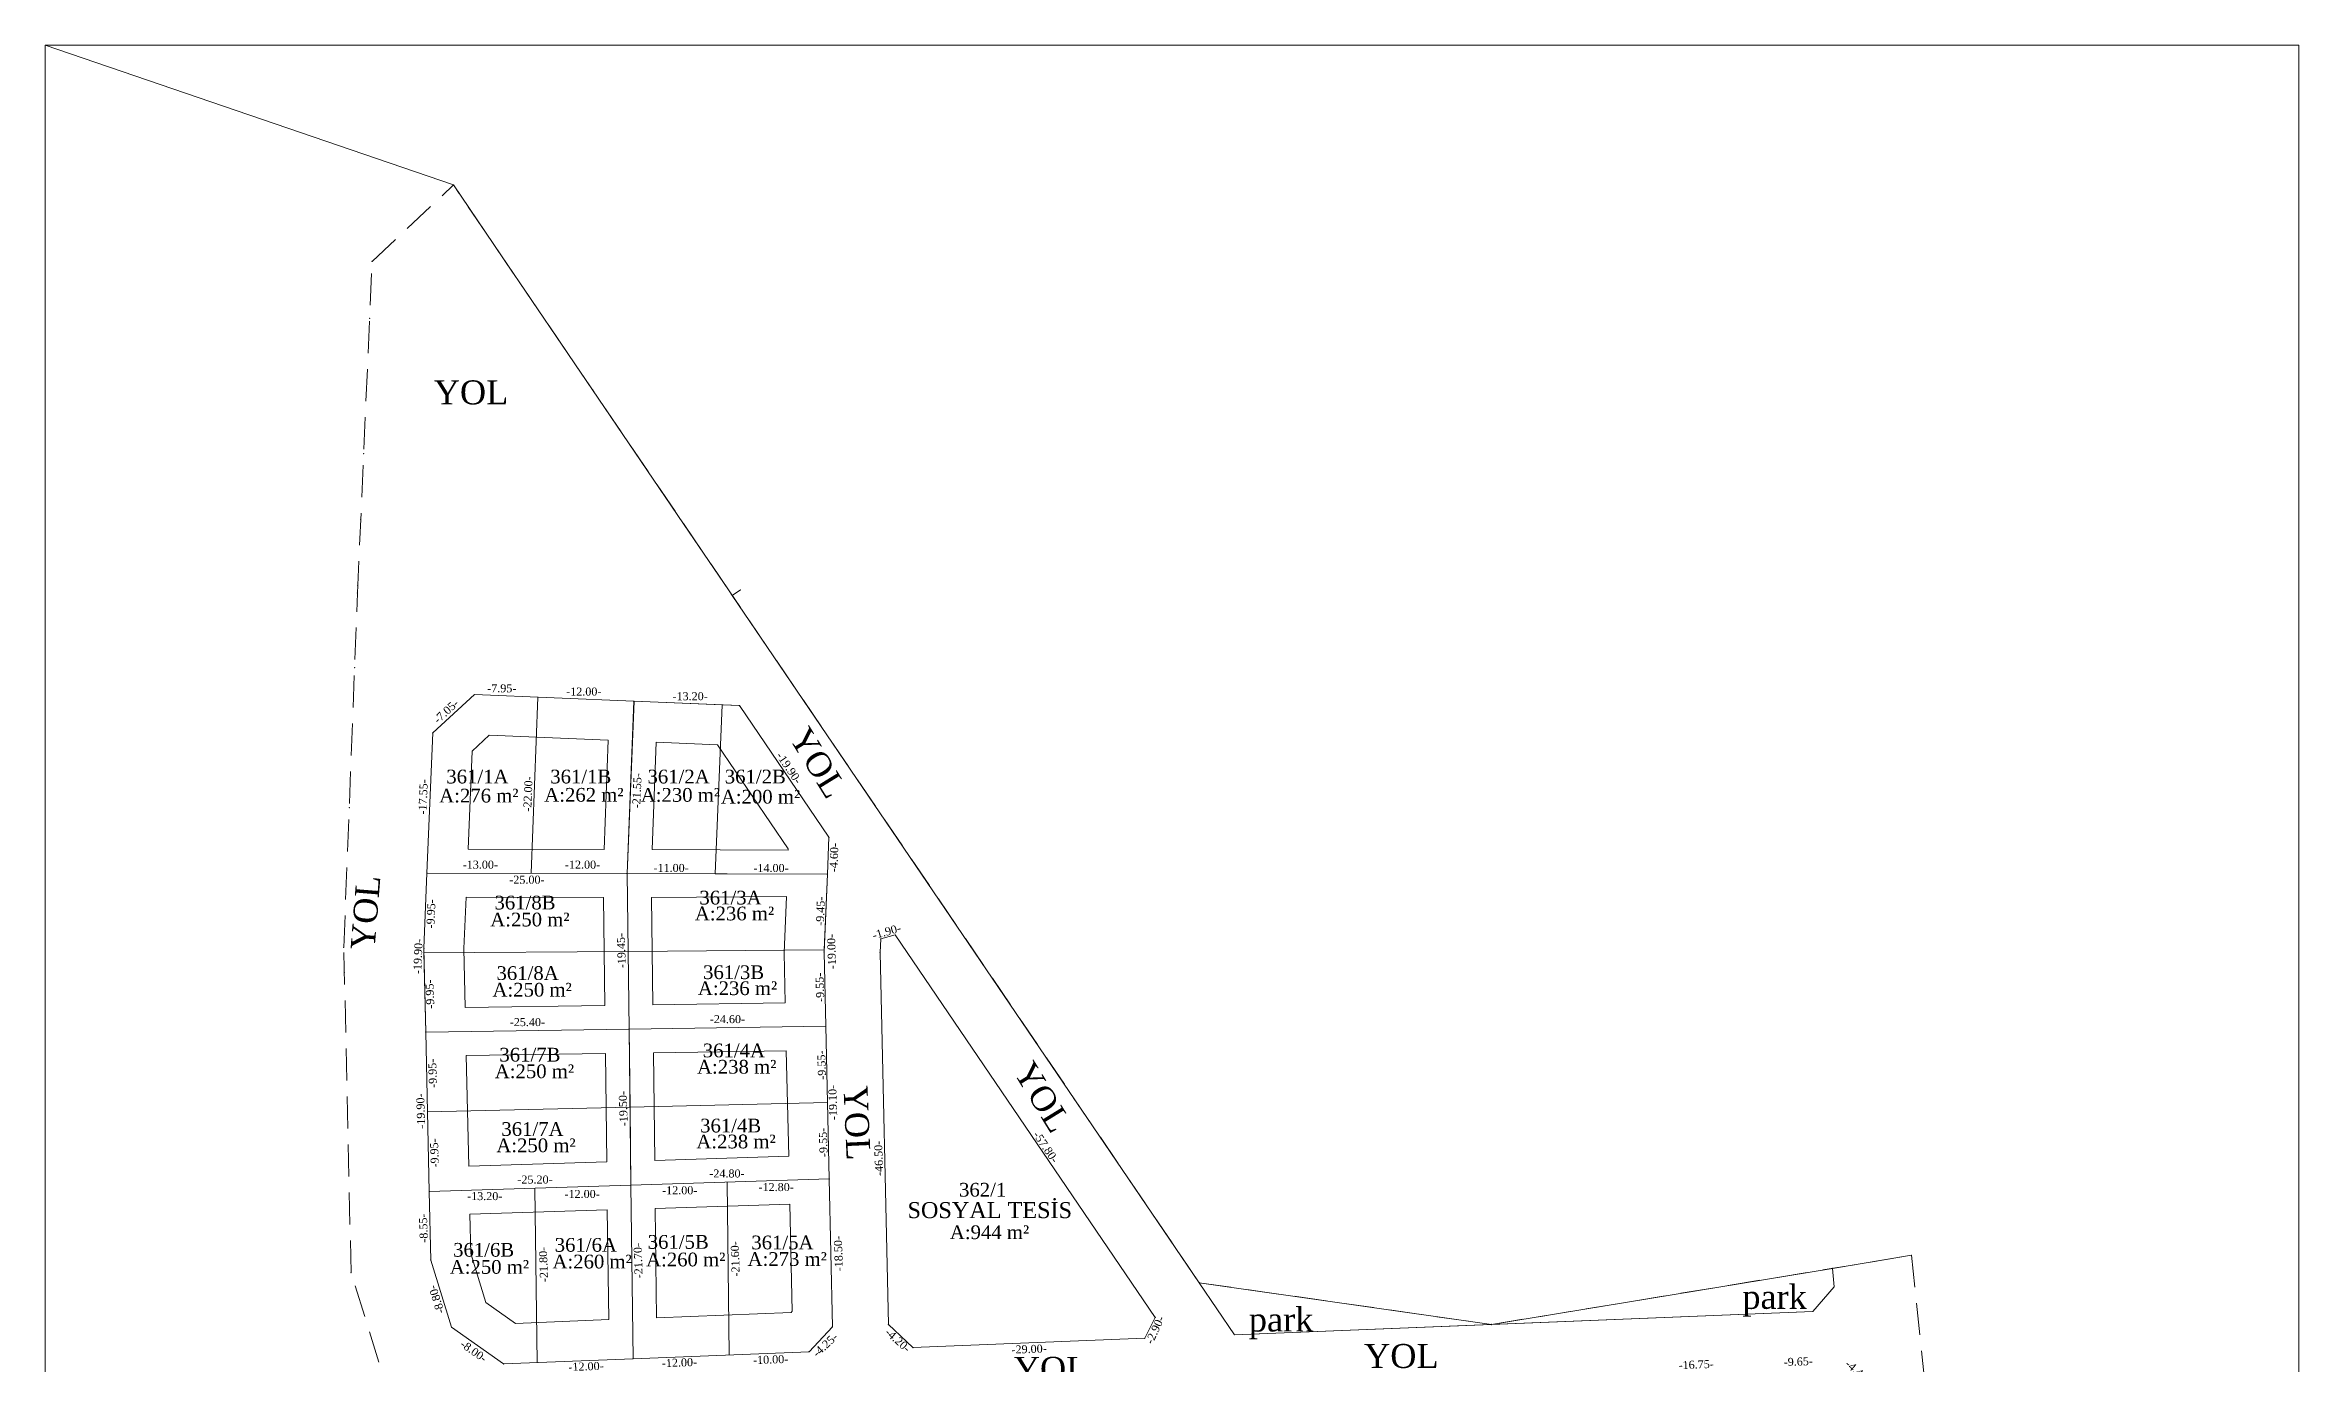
# Model space of a CAD drawing. Header units: millimetres. Extents: x 566284 to 574062, y 4517236 to 4521877.
# Drawn here: x 573009.1 to 573290.8, y 4518264.3 to 4518429.1 of the extents above; entities that cross this region are included whole.
import ezdxf

# ---------------------------------------------------------------- set-up
doc = ezdxf.new("R2010")
doc.units = ezdxf.units.MM
for name, color, linetype, lineweight in [('1_UYG_DISI', 6, 'Continuous', 0), ('DETAY_SNR_PAFTA', 251, 'Continuous', 0), ('DETAY_YAZI_PAFTA', 1, 'Continuous', 0), ('NOKTA_PARSEL_YENI', 18, 'Continuous', 0), ('SNRTIP_GECERLI', 30, 'Continuous', 0), ('YAPI OTURUM SINIRI', 253, 'Continuous', 0), ('yazı', 8, 'Continuous', 20), ('yeni', 4, 'Continuous', 0)]:
    doc.layers.add(name, color=color, linetype=linetype, lineweight=lineweight)
doc.styles.get("Standard").update_dxf_attribs({"font": 'TimesNewRoman.ttf'})

msp = doc.modelspace()

# ---------------------------------------------------------------- linework, layer by layer
at = {"layer": '1_UYG_DISI', "lineweight": 0}
for p, q in [((573058.72, 4518410.28), (573060.14, 4518411.62)), ((573060.87, 4518410.54), (573060.14, 4518411.62)), ((573054.35, 4518406.17), (573057.26, 4518408.91)), ((573064.24, 4518405.58), (573061.99, 4518408.89)), ((573049.98, 4518402.06), (573052.89, 4518404.8)), ((573067.61, 4518400.61), (573065.36, 4518403.92)), ((573049.74, 4518396.58), (573049.91, 4518400.57)), ((573070.98, 4518395.65), (573068.74, 4518398.96)), ((573049.47, 4518390.58), (573049.65, 4518394.58)), ((573074.36, 4518390.69), (573072.11, 4518394)), ((573077.73, 4518385.73), (573075.48, 4518389.03)), ((573049.21, 4518384.59), (573049.38, 4518388.58)), ((573081.1, 4518380.76), (573078.85, 4518384.07)), ((573048.94, 4518378.59), (573049.12, 4518382.59)), ((573084.47, 4518375.8), (573082.22, 4518379.11)), ((573048.67, 4518372.6), (573048.85, 4518376.59)), ((573087.84, 4518370.84), (573085.59, 4518374.15)), ((573048.41, 4518366.6), (573048.59, 4518370.6)), ((573091.21, 4518365.87), (573088.97, 4518369.18)), ((573048.14, 4518360.61), (573048.32, 4518364.61)), ((573094.59, 4518360.91), (573092.34, 4518364.22)), ((573096.03, 4518358.79), (573094.59, 4518360.91)), ((573048.05, 4518358.28), (573048.14, 4518360.61)), ((573047.82, 4518352.29), (573047.98, 4518356.29)), ((573099.4, 4518353.82), (573097.15, 4518357.13)), ((573047.59, 4518346.29), (573047.74, 4518350.29)), ((573102.77, 4518348.86), (573100.52, 4518352.17)), ((573106.14, 4518343.9), (573103.9, 4518347.21)), ((573047.36, 4518340.3), (573047.51, 4518344.29)), ((573109.52, 4518338.94), (573107.27, 4518342.24)), ((573047.13, 4518334.3), (573047.28, 4518338.3)), ((573112.89, 4518333.97), (573110.64, 4518337.28)), ((573046.9, 4518328.31), (573047.05, 4518332.3)), ((573116.26, 4518329.01), (573114.01, 4518332.32)), ((573119.63, 4518324.05), (573117.38, 4518327.36)), ((573046.67, 4518322.31), (573046.82, 4518326.31)), ((573123, 4518319.08), (573120.75, 4518322.39)), ((573046.44, 4518316.32), (573046.59, 4518320.31)), ((573046.54, 4518311.68), (573046.45, 4518315.68)), ((573126.37, 4518314.12), (573124.13, 4518317.43)), ((573129.75, 4518309.16), (573127.5, 4518312.47)), ((573046.68, 4518305.68), (573046.59, 4518309.68)), ((573133.12, 4518304.19), (573130.87, 4518307.5)), ((573046.81, 4518299.69), (573046.72, 4518303.69)), ((573136.49, 4518299.23), (573134.24, 4518302.54)), ((573046.94, 4518293.69), (573046.85, 4518297.69)), ((573139.86, 4518294.27), (573137.61, 4518297.58)), ((573047.08, 4518287.69), (573046.99, 4518291.69)), ((573143.23, 4518289.31), (573140.99, 4518292.61)), ((573146.6, 4518284.34), (573144.36, 4518287.65)), ((573047.21, 4518281.69), (573047.12, 4518285.69)), ((573149.98, 4518279.38), (573147.73, 4518282.69)), ((573047.35, 4518275.69), (573047.26, 4518279.69)), ((573153.35, 4518274.42), (573151.1, 4518277.73)), ((573231.3, 4518276.02), (573235.24, 4518276.67)), ((573232.71, 4518273.9), (573232.47, 4518276.21)), ((573237.22, 4518276.99), (573241.16, 4518277.65)), ((573242.35, 4518277.84), (573242.77, 4518273.86)), ((573049.05, 4518270.2), (573047.86, 4518274.02)), ((573153.35, 4518274.42), (573157.31, 4518273.85)), ((573157.77, 4518267.92), (573153.35, 4518274.42, 96.96)), ((573159.29, 4518273.57), (573163.25, 4518273)), ((573213.54, 4518273.09), (573217.48, 4518273.74)), ((573219.46, 4518274.07), (573223.4, 4518274.72)), ((573225.38, 4518275.04), (573229.32, 4518275.69)), ((573230.03, 4518270.8), (573232.71, 4518273.9)), ((573157.77, 4518267.92), (573230.03, 4518270.8)), ((573165.23, 4518272.72), (573169.19, 4518272.15)), ((573171.17, 4518271.87), (573175.13, 4518271.3)), ((573177.11, 4518271.02), (573181.07, 4518270.45)), ((573195.78, 4518270.17), (573199.72, 4518270.82)), ((573201.7, 4518271.14), (573205.64, 4518271.79)), ((573207.62, 4518272.12), (573211.56, 4518272.77)), ((573242.98, 4518271.87), (573243.4, 4518267.9)), ((573050.82, 4518264.47), (573049.64, 4518268.29)), ((573183.05, 4518270.17), (573187.01, 4518269.6)), ((573188.99, 4518269.32), (573189.86, 4518269.19)), ((573189.86, 4518269.19), (573193.8, 4518269.84)), ((573243.61, 4518265.91), (573244.03, 4518261.93))]:
    msp.add_line(p, q, dxfattribs=at)
for p in [(573242.35, 4518277.84, 39.79), (573242.35, 4518277.84, 39.79), (573047.35, 4518275.69, 55.33), (573047.35, 4518275.69, 55.33), (573153.35, 4518274.42, 96.96), (573153.35, 4518274.42, 96.96), (573189.86, 4518269.19, 53.1), (573189.86, 4518269.19, 53.1)]:
    msp.add_point(p, dxfattribs=at)
at = {"layer": 'DETAY_SNR_PAFTA', "lineweight": 0}
for p, q in [((573232.71, 4518273.9), (573232.47, 4518276.21)), ((573153.35, 4518274.42), (573157.77, 4518267.92)), ((573230.03, 4518270.8), (573232.71, 4518273.9)), ((573189.86, 4518269.19), (573230.03, 4518270.8)), ((573157.77, 4518267.92), (573189.86, 4518269.19))]:
    msp.add_line(p, q, dxfattribs=at)
at = {"layer": 'NOKTA_PARSEL_YENI', "lineweight": 0}
for p in [(573060.14, 4518411.62), (573049.98, 4518402.06), (573066.16, 4518402.76), (573049.67, 4518394.96), (573077.53, 4518386.02), (573048.92, 4518378.05), (573048.55, 4518369.82), (573088.9, 4518369.28), (573048.19, 4518361.59), (573094.59, 4518360.91), (573096, 4518361), (573048.14, 4518360.61), (573094.99, 4518360.32), (573047.78, 4518351.3), (573062.76, 4518347.92), (573082.68, 4518347.1), (573095.88, 4518346.56), (573057.55, 4518343.13), (573047.11, 4518333.79), (573107.06, 4518330.1), (573056.83, 4518325.62), (573081.85, 4518325.56), (573106.87, 4518325.47), (573046.44, 4518316.32), (573056.44, 4518316.22), (573106.47, 4518315.75), (573113.47, 4518315.68), (573113.54, 4518317.38), (573115.35, 4518317.89), (573046.51, 4518313.19), (573056.68, 4518305.74), (573082.09, 4518306.11), (573106.67, 4518306.47), (573057.12, 4518285.81), (573082.33, 4518286.62), (573107.1, 4518287.39), (573057.31, 4518277.25), (573232.47, 4518276.21), (573242.35, 4518277.84), (573047.35, 4518275.69), (573153.35, 4518274.42), (573059.91, 4518268.86), (573107.51, 4518268.91), (573114.51, 4518269.19), (573147.84, 4518270.07), (573189.86, 4518269.19), (573189.88, 4518269.2, 16.62), (573082.6, 4518264.92), (573104.58, 4518265.79), (573117.57, 4518266.31), (573146.53, 4518267.47), (573066.4, 4518264.27)]:
    msp.add_point(p, dxfattribs=at)
at = {"layer": 'SNRTIP_GECERLI', "lineweight": 0}
for p, q in [((573060.14, 4518411.62), (573066.16, 4518402.76)), ((573066.16, 4518402.76), (573077.53, 4518386.02)), ((573077.53, 4518386.02), (573088.9, 4518369.28)), ((573088.9, 4518369.28), (573094.59, 4518360.91)), ((573094.99, 4518360.32), (573094.59, 4518360.91)), ((573094.99, 4518360.32), (573096, 4518361)), ((573153.35, 4518274.42), (573094.99, 4518360.32)), ((573057.55, 4518343.13), (573062.76, 4518347.92)), ((573062.76, 4518347.92), (573082.68, 4518347.1)), ((573081.85, 4518325.56), (573082.68, 4518347.1)), ((573082.68, 4518347.1), (573095.88, 4518346.56)), ((573095.88, 4518346.56), (573107.06, 4518330.1)), ((573056.83, 4518325.62), (573057.55, 4518343.13)), ((573107.06, 4518330.1), (573106.87, 4518325.47)), ((573056.44, 4518316.22), (573056.83, 4518325.62)), ((573056.83, 4518325.62), (573081.85, 4518325.56)), ((573081.85, 4518325.56), (573106.87, 4518325.47)), ((573081.85, 4518325.56), (573082.09, 4518306.11)), ((573106.87, 4518325.47), (573106.47, 4518315.75)), ((573056.68, 4518305.74), (573056.44, 4518316.22)), ((573106.47, 4518315.75), (573106.67, 4518306.47)), ((573113.47, 4518315.68), (573113.54, 4518317.38)), ((573114.51, 4518269.19), (573113.47, 4518315.68)), ((573113.54, 4518317.38), (573115.35, 4518317.89)), ((573115.35, 4518317.89), (573147.84, 4518270.07)), ((573082.09, 4518306.11), (573056.68, 4518305.74)), ((573057.12, 4518285.81), (573056.68, 4518305.74)), ((573082.09, 4518306.11), (573106.67, 4518306.47)), ((573082.09, 4518306.11), (573082.33, 4518286.62)), ((573106.67, 4518306.47), (573107.1, 4518287.39)), ((573082.33, 4518286.62), (573057.12, 4518285.81)), ((573057.31, 4518277.25), (573057.12, 4518285.81)), ((573082.33, 4518286.62), (573107.1, 4518287.39)), ((573082.33, 4518286.62), (573082.6, 4518264.92)), ((573107.1, 4518287.39), (573107.51, 4518268.91)), ((573059.91, 4518268.86), (573057.31, 4518277.25)), ((573232.47, 4518276.21), (573189.88, 4518269.2)), ((573242.35, 4518277.84), (573232.47, 4518276.21)), ((573189.86, 4518269.19), (573153.35, 4518274.42)), ((573066.4, 4518264.27), (573059.91, 4518268.86)), ((573107.51, 4518268.91), (573104.58, 4518265.79)), ((573117.57, 4518266.31), (573114.51, 4518269.19)), ((573147.84, 4518270.07), (573146.53, 4518267.47)), ((573189.88, 4518269.2), (573189.86, 4518269.19)), ((573082.6, 4518264.92), (573066.4, 4518264.27)), ((573104.58, 4518265.79), (573082.6, 4518264.92)), ((573146.53, 4518267.47), (573117.57, 4518266.31))]:
    msp.add_line(p, q, dxfattribs=at)
at = {"layer": 'YAPI OTURUM SINIRI', "color": 8}
for points in [[(573079.49, 4518342.23), (573064.62, 4518342.84), (573062.46, 4518340.86), (573061.96, 4518328.6), (573078.96, 4518328.57)], [(573093.16, 4518341.66), (573085.49, 4518341.98), (573084.97, 4518328.55), (573101.99, 4518328.49), (573101.99, 4518328.65)], [(573078.89, 4518322.57), (573061.71, 4518322.6), (573061.44, 4518316.17), (573061.61, 4518308.81), (573079.05, 4518309.06)], [(573084.89, 4518322.55), (573085.05, 4518309.15), (573101.61, 4518309.4), (573101.47, 4518315.64), (573101.75, 4518322.68)], [(573079.13, 4518303.06), (573061.74, 4518302.81), (573062.05, 4518288.97), (573079.29, 4518289.52)], [(573101.74, 4518303.4), (573085.13, 4518303.15), (573085.29, 4518289.71), (573102.04, 4518290.24)], [(573079.37, 4518283.52), (573062.19, 4518282.97), (573062.3, 4518278.06), (573064.18, 4518271.96), (573067.9, 4518269.33), (573079.54, 4518269.8)], [(573102.17, 4518284.24), (573085.37, 4518283.71), (573085.53, 4518270.04), (573102.34, 4518270.71), (573102.47, 4518270.84)]]:
    msp.add_lwpolyline(points, close=True, dxfattribs=at)
at = {"layer": 'yeni'}
for p, q in [((573060.14, 4518411.62), (573009.1, 4518429.1)), ((573069.84, 4518325.59), (573070.69, 4518347.6)), ((573081.85, 4518325.56), (573082.74, 4518347.1)), ((573092.86, 4518325.52), (573093.73, 4518346.64)), ((573081.97, 4518315.83), (573056.46, 4518315.65)), ((573081.97, 4518315.83), (573106.48, 4518316.01)), ((573082.21, 4518296.36), (573056.9, 4518295.77)), ((573082.21, 4518296.36), (573106.89, 4518296.92)), ((573070.33, 4518286.23), (573070.6, 4518264.44)), ((573094.33, 4518286.99), (573094.59, 4518265.39))]:
    msp.add_line(p, q, dxfattribs=at)
for points in [[(573009.1, 4518429.1), (573290.78, 4518429.1), (573290.78, 4517973.87), (573009.1, 4517973.87)], [(573082.68, 4518347.1), (573062.76, 4518347.92), (573057.55, 4518343.13), (573056.83, 4518325.62), (573081.85, 4518325.56)], [(573093.73, 4518346.64), (573082.74, 4518347.1), (573081.85, 4518325.56), (573092.86, 4518325.52)], [(573107.06, 4518330.1), (573095.88, 4518346.56), (573093.73, 4518346.64), (573092.86, 4518325.52), (573106.87, 4518325.47)], [(573081.85, 4518325.56), (573056.83, 4518325.62), (573056.44, 4518316.22), (573056.46, 4518315.65), (573081.97, 4518315.83)], [(573081.97, 4518315.83), (573106.48, 4518316.01), (573106.87, 4518325.47), (573081.85, 4518325.56)], [(573081.97, 4518315.83), (573056.46, 4518315.65), (573056.68, 4518305.74), (573082.09, 4518306.11)], [(573106.47, 4518315.75), (573106.48, 4518316.01), (573081.97, 4518315.83), (573082.09, 4518306.11), (573106.67, 4518306.47)], [(573082.09, 4518306.11), (573056.68, 4518305.74), (573056.9, 4518295.77), (573082.21, 4518296.36)], [(573106.67, 4518306.47), (573082.09, 4518306.11), (573082.21, 4518296.36), (573106.89, 4518296.92)], [(573082.21, 4518296.36), (573056.9, 4518295.77), (573057.12, 4518285.81), (573082.33, 4518286.62)], [(573106.89, 4518296.92), (573082.21, 4518296.36), (573082.33, 4518286.62), (573107.1, 4518287.39)], [(573082.33, 4518286.62), (573057.12, 4518285.81), (573057.31, 4518277.25), (573059.91, 4518268.86), (573066.4, 4518264.27), (573082.6, 4518264.92)], [(573107.1, 4518287.39), (573082.33, 4518286.62), (573082.6, 4518264.92), (573104.58, 4518265.79), (573107.51, 4518268.91)]]:
    msp.add_lwpolyline(points, close=True, dxfattribs=at)

# ---------------------------------------------------------------- texts
at = {"layer": '1_UYG_DISI', "lineweight": 0}
for s, height, p in [('SOSYAL TESİS', 2, (573116.89, 4518282.49)), ('park', 3, (573221.23, 4518271.15)), ('park', 3, (573159.55, 4518268.32))]:
    msp.add_text(s, height=height, dxfattribs=at).set_placement(p)
at = {"layer": 'DETAY_YAZI_PAFTA', "lineweight": 0}
for p in [(573057.68, 4518384.2), (573130.17, 4518262.15), (573173.95, 4518263.76)]:
    msp.add_text('YOL', height=3, dxfattribs=at).set_placement(p)
for rotation, p in [(301.6075, (573101.98, 4518342.59)), (85.388, (573050.27, 4518315.91)), (301.6075, (573130.03, 4518300.8)), (272.5187, (573108.88, 4518298.97))]:
    msp.add_text('YOL', height=3, rotation=rotation, dxfattribs=at).set_placement(p)
at = {"layer": 'yazı', "color": 3}
for s, rotation, p in [('-7.05-', 42.634, (573058.21, 4518344.24)), ('-19.90-', 304.3363, (573100.44, 4518340.3)), ('-17.55-', 87.634, (573056.75, 4518332.92)), ('-22.00-', 87.634, (573069.86, 4518333.28)), ('-21.55-', 87.634, (573083.48, 4518333.69)), ('-4.60-', 87.634, (573108.11, 4518325.71)), ('-9.95-', 87.634, (573057.75, 4518318.68)), ('-9.45-', 88, (573106.43, 4518319.01)), ('-1.90-', 16, (573112.66, 4518317.32)), ('-19.90-', 87.634, (573056.11, 4518312.97)), ('-19.45-', 91.9509, (573081.69, 4518313.74)), ('-19.00-', 91.9509, (573107.97, 4518313.62)), ('-9.55-', 91.9509, (573106.49, 4518309.53)), ('-9.95-', 92, (573057.76, 4518308.68)), ('-9.95-', 91.9509, (573058.09, 4518298.78)), ('-9.55-', 91.9509, (573106.71, 4518299.8)), ('-19.10-', 91.9509, (573108.12, 4518294.76)), ('-19.90-', 91.9509, (573056.62, 4518293.68)), ('-19.50-', 91.9509, (573081.93, 4518293.99)), ('-9.55-', 91.9509, (573106.91, 4518290.14)), ('-57.80-', 304.3363, (573132.53, 4518292.92)), ('-9.95-', 91.9509, (573058.32, 4518288.83)), ('-46.50-', 91.9509, (573113.85, 4518287.77)), ('-8.55-', 91.9509, (573056.94, 4518279.43)), ('-21.70-', 91.9509, (573083.79, 4518274.99)), ('-21.60-', 91.9509, (573095.92, 4518275.21)), ('-18.50-', 91.9509, (573108.82, 4518275.86)), ('-21.80-', 91.9509, (573071.96, 4518274.52)), ('-8.80-', 107.1808, (573059.02, 4518270.74)), ('-4.25-', 42.634, (573105.58, 4518265.03)), ('-4.20-', 318, (573113.99, 4518268.09)), ('-2.90-', 65, (573147.5, 4518266.66)), ('-8.00-', 324.733, (573060.89, 4518266.52)), ('-12.00-', 2, (573086.2, 4518263.86)), ('-10.00-', 2, (573097.6, 4518264.24)), ('-29.00-', 2, (573129.9, 4518265.55)), ('-9.65-', 2.2852, (573226.41, 4518263.99)), ('-12.00-', 2, (573074.53, 4518263.38)), ('-16.75-', 2.2852, (573213.27, 4518263.6)), ('-4.40-', 319.1568, (573233.98, 4518264.12))]:
    msp.add_text(s, height=1, rotation=rotation, dxfattribs=at).set_placement(p)
for s, height, p in [('-7.95-', 1, (573064.36, 4518348.21)), ('-12.00-', 1, (573074.23, 4518347.8)), ('-13.20-', 1, (573087.52, 4518347.22)), ('361/1A', 1.715, (573059.25, 4518336.82)), ('361/1B', 1.715, (573072.24, 4518336.82)), ('361/2A', 1.715, (573084.39, 4518336.82)), ('361/2B', 1.715, (573094.05, 4518336.82)), ('A:276 m²', 1.715, (573058.36, 4518334.44)), ('A:262 m²', 1.715, (573071.49, 4518334.54)), ('A:230 m²', 1.715, (573083.55, 4518334.53)), ('A:200 m²', 1.715, (573093.56, 4518334.3)), ('-13.00-', 1, (573061.3, 4518326.17)), ('-12.00-', 1, (573074.07, 4518326.17)), ('-25.00-', 1, (573067.12, 4518324.29)), ('-11.00-', 1, (573085.14, 4518325.76)), ('-14.00-', 1, (573097.63, 4518325.75)), ('361/8B', 1.715, (573065.27, 4518321.07)), ('A:236 m²', 1.715, (573090.31, 4518319.71)), ('361/3A', 1.715, (573090.88, 4518321.69)), ('A:250 m²', 1.715, (573064.74, 4518318.95)), ('361/8A', 1.715, (573065.52, 4518312.26)), ('361/3B', 1.715, (573091.34, 4518312.37)), ('A:250 m²', 1.715, (573065.02, 4518310.18)), ('A:236 m²', 1.715, (573090.69, 4518310.37)), ('-25.40-', 1, (573067.18, 4518306.49)), ('-24.60-', 1, (573092.18, 4518306.86)), ('361/4A', 1.715, (573091.3, 4518302.59)), ('A:250 m²', 1.715, (573065.31, 4518299.98)), ('361/7B', 1.715, (573065.88, 4518302.06)), ('A:238 m²', 1.715, (573090.59, 4518300.55)), ('361/7A', 1.715, (573066.13, 4518292.77)), ('361/4B', 1.715, (573090.97, 4518293.2)), ('A:250 m²', 1.715, (573065.5, 4518290.73)), ('A:238 m²', 1.715, (573090.5, 4518291.21)), ('-25.20-', 1, (573068.13, 4518286.81)), ('-24.80-', 1, (573092.12, 4518287.57)), ('-13.20-', 1, (573061.85, 4518284.74)), ('-12.00-', 1, (573074.02, 4518285.01)), ('-12.00-', 1, (573086.22, 4518285.47)), ('-12.80-', 1, (573098.27, 4518285.87)), ('362/1', 1.715, (573123.33, 4518285.18)), ('361/6B', 1.715, (573060.1, 4518277.67)), ('361/6A', 1.715, (573072.8, 4518278.29)), ('361/5B', 1.715, (573084.42, 4518278.66)), ('361/5A', 1.715, (573097.37, 4518278.59)), ('A:944 m²', 1.715, (573122.18, 4518279.87)), ('A:250 m²', 1.715, (573059.68, 4518275.53)), ('A:260 m²', 1.715, (573072.52, 4518276.2)), ('A:260 m²', 1.715, (573084.22, 4518276.46)), ('A:273 m²', 1.715, (573096.9, 4518276.52))]:
    msp.add_text(s, height=height, dxfattribs=at).set_placement(p)

doc.saveas('drawing.dxf')
